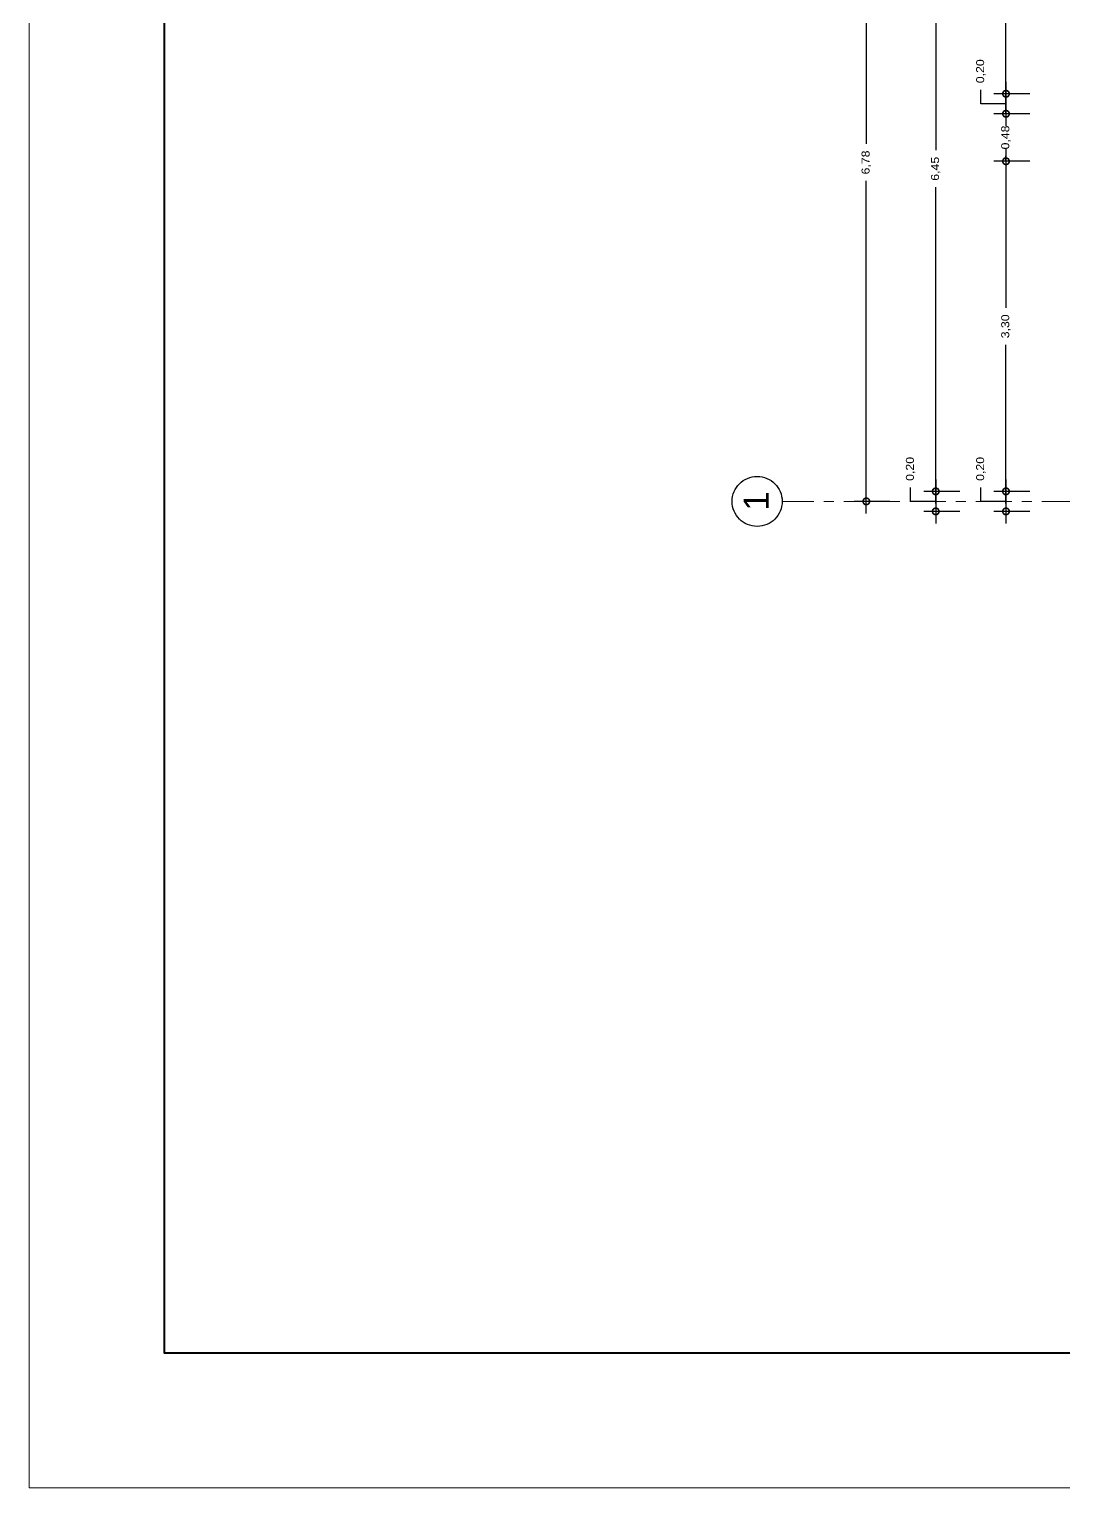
# Model space of a CAD drawing. Header units: millimetres. Extents: x -1459 to -1413, y -119 to 301.
# Drawn here: x -1459.03 to -1448.69, y -118.79 to -104.2 of the extents above; entities that cross this region are included whole.
import ezdxf

# ---------------------------------------------------------------- set-up
doc = ezdxf.new("R2010")
doc.units = ezdxf.units.MM
doc.linetypes.add('ACAD_ISO10W100', pattern=[18, 12, -3, 0, -3])
doc.layers.get('0').update_dxf_attribs({"lineweight": 0})
doc.layers.get('Defpoints').update_dxf_attribs({"lineweight": 5})
for name, color, linetype, lineweight in [('COTAS', 190, 'Continuous', 9), ('EJES', 2, 'ACAD_ISO10W100', 13), ('ROTULO', 7, 'Continuous', 5)]:
    doc.layers.add(name, color=color, linetype=linetype, lineweight=lineweight)
doc.styles.add('ARIAL DERECHO', font='arial.ttf', dxfattribs={"width": 1.1})
doc.styles.add('arial normal', font='arial.ttf', dxfattribs={"height": 0.25})
doc.dimstyles.new('COTAS 50 OK', dxfattribs={"dimtxt": 0.08, "dimasz": 0.13, "dimexe": 0.12, "dimexo": 0.2, "dimgap": 0.07, "dimtad": 0, "dimtih": 1, "dimtoh": 1, "dimzin": 0, "dimtxsty": 'ARIAL DERECHO', "dimblk": 'DOTSMALL', "dimcen": 0.15, "dimdle": 0.12, "dimadec": 0, "dimazin": 0, "dimtfac": 1, "dimtmove": 1, "dimatfit": 3, "dimfxl": 1, "dimtzin": 0, "dimarcsym": 0})

# ---------------------------------------------------------------- blocks, each defined once
blk = doc.blocks.new('_DotSmall')
at = {"color": 0, "linetype": 'ByBlock', "const_width": 0.5}
blk.add_lwpolyline([(-0.0625, 0, 1), (0.0625, 0, 1)], format="xyb", close=True, dxfattribs=at)
blk = doc.blocks.new('*D38')
at = {"layer": 'COTAS', "color": 0, "lineweight": -2}
for p, q in [((-1449.266, -108.705), (-1449.266, -109.145)), ((-1449.517, -108.925), (-1449.517, -108.785)), ((-1449.028, -108.825), (-1449.386, -108.825)), ((-1449.266, -108.925), (-1449.517, -108.925)), ((-1449.028, -109.025), (-1449.386, -109.025))]:
    blk.add_line(p, q, dxfattribs=at)
at = {"layer": 'Defpoints', "color": 0}
for p in [(-1448.828, -108.825), (-1449.266, -109.025), (-1448.828, -109.025)]:
    blk.add_point(p, dxfattribs=at)
at = {"layer": 'COTAS', "color": 0, "lineweight": -2, "xscale": 0.13, "yscale": 0.13, "zscale": 0.13}
for p, rotation in [((-1449.266, -108.825), 90), ((-1449.266, -109.025), 270)]:
    blk.add_blockref('_DotSmall', p, dxfattribs=dict(at, rotation=rotation))
at = {"layer": 'COTAS', "color": 0, "insert": (-1449.517, -108.6), "char_height": 0.08, "attachment_point": 5, "rotation": 90, "style": 'ARIAL DERECHO'}
blk.add_mtext('0,20', dxfattribs=at)
blk = doc.blocks.new('*D39')
at = {"layer": 'COTAS', "color": 0, "lineweight": -2}
for p, q in [((-1449.266, -105.05), (-1449.266, -104.92)), ((-1449.028, -105.05), (-1449.386, -105.05)), ((-1449.266, -105.05), (-1449.266, -105.103)), ((-1449.028, -105.525), (-1449.386, -105.525)), ((-1449.266, -105.525), (-1449.266, -105.471)), ((-1449.266, -105.525), (-1449.266, -105.655))]:
    blk.add_line(p, q, dxfattribs=at)
at = {"layer": 'Defpoints', "color": 0}
for p in [(-1449.266, -105.05), (-1448.828, -105.05), (-1448.828, -105.525)]:
    blk.add_point(p, dxfattribs=at)
at = {"layer": 'COTAS', "color": 0, "lineweight": -2, "xscale": 0.13, "yscale": 0.13, "zscale": 0.13}
for p, rotation in [((-1449.266, -105.05), 270), ((-1449.266, -105.525), 90)]:
    blk.add_blockref('_DotSmall', p, dxfattribs=dict(at, rotation=rotation))
at = {"layer": 'COTAS', "color": 0, "insert": (-1449.266, -105.287), "char_height": 0.08, "attachment_point": 5, "rotation": 90, "style": 'ARIAL DERECHO'}
blk.add_mtext('0,48', dxfattribs=at)
blk = doc.blocks.new('*D41')
at = {"layer": 'COTAS', "color": 0, "lineweight": -2}
for p, q in [((-1449.266, -105.405), (-1449.266, -106.99)), ((-1449.028, -105.525), (-1449.386, -105.525)), ((-1449.266, -108.945), (-1449.266, -107.359)), ((-1449.028, -108.825), (-1449.386, -108.825))]:
    blk.add_line(p, q, dxfattribs=at)
at = {"layer": 'Defpoints', "color": 0}
for p in [(-1448.828, -105.525), (-1449.266, -108.825), (-1448.828, -108.825)]:
    blk.add_point(p, dxfattribs=at)
at = {"layer": 'COTAS', "color": 0, "lineweight": -2, "xscale": 0.13, "yscale": 0.13, "zscale": 0.13}
for p, rotation in [((-1449.266, -105.525), 90), ((-1449.266, -108.825), 270)]:
    blk.add_blockref('_DotSmall', p, dxfattribs=dict(at, rotation=rotation))
at = {"layer": 'COTAS', "color": 0, "insert": (-1449.266, -107.175), "char_height": 0.08, "attachment_point": 5, "rotation": 90, "style": 'ARIAL DERECHO'}
blk.add_mtext('3,30', dxfattribs=at)
blk = doc.blocks.new('*D50')
at = {"layer": 'COTAS', "color": 0, "lineweight": -2}
for p, q in [((-1449.968, -108.705), (-1449.968, -109.145)), ((-1450.219, -108.925), (-1450.219, -108.785)), ((-1449.728, -108.825), (-1450.088, -108.825)), ((-1449.968, -108.925), (-1450.219, -108.925)), ((-1449.728, -109.025), (-1450.088, -109.025))]:
    blk.add_line(p, q, dxfattribs=at)
at = {"layer": 'Defpoints', "color": 0}
for p in [(-1449.528, -108.825), (-1449.968, -109.025), (-1449.528, -109.025)]:
    blk.add_point(p, dxfattribs=at)
at = {"layer": 'COTAS', "color": 0, "lineweight": -2, "xscale": 0.13, "yscale": 0.13, "zscale": 0.13}
for p, rotation in [((-1449.968, -108.825), 90), ((-1449.968, -109.025), 270)]:
    blk.add_blockref('_DotSmall', p, dxfattribs=dict(at, rotation=rotation))
at = {"layer": 'COTAS', "color": 0, "insert": (-1450.219, -108.6), "char_height": 0.08, "attachment_point": 5, "rotation": 90, "style": 'ARIAL DERECHO'}
blk.add_mtext('0,20', dxfattribs=at)
blk = doc.blocks.new('*D88')
at = {"layer": 'COTAS', "color": 0, "lineweight": -2}
for p, q in [((-1449.968, -102.255), (-1449.968, -105.415)), ((-1449.728, -102.375), (-1450.088, -102.375)), ((-1449.968, -108.945), (-1449.968, -105.784)), ((-1449.728, -108.825), (-1450.088, -108.825))]:
    blk.add_line(p, q, dxfattribs=at)
at = {"layer": 'Defpoints', "color": 0}
for p in [(-1449.528, -102.375), (-1449.968, -108.825), (-1449.528, -108.825)]:
    blk.add_point(p, dxfattribs=at)
at = {"layer": 'COTAS', "color": 0, "lineweight": -2, "xscale": 0.13, "yscale": 0.13, "zscale": 0.13}
for p, rotation in [((-1449.968, -102.375), 90), ((-1449.968, -108.825), 270)]:
    blk.add_blockref('_DotSmall', p, dxfattribs=dict(at, rotation=rotation))
at = {"layer": 'COTAS', "color": 0, "insert": (-1449.968, -105.6), "char_height": 0.08, "attachment_point": 5, "rotation": 90, "style": 'ARIAL DERECHO'}
blk.add_mtext('6,45', dxfattribs=at)
blk = doc.blocks.new('*D90')
at = {"layer": 'COTAS', "color": 0, "lineweight": -2}
for p, q in [((-1450.662, -102.03), (-1450.662, -105.352)), ((-1450.428, -102.15), (-1450.782, -102.15)), ((-1450.662, -109.045), (-1450.662, -105.722)), ((-1450.428, -108.925), (-1450.782, -108.925))]:
    blk.add_line(p, q, dxfattribs=at)
at = {"layer": 'Defpoints', "color": 0}
for p in [(-1450.228, -102.15), (-1450.662, -108.925), (-1450.228, -108.925)]:
    blk.add_point(p, dxfattribs=at)
at = {"layer": 'COTAS', "color": 0, "lineweight": -2, "xscale": 0.13, "yscale": 0.13, "zscale": 0.13}
for p, rotation in [((-1450.662, -102.15), 90), ((-1450.662, -108.925), 270)]:
    blk.add_blockref('_DotSmall', p, dxfattribs=dict(at, rotation=rotation))
at = {"layer": 'COTAS', "color": 0, "insert": (-1450.662, -105.537), "char_height": 0.08, "attachment_point": 5, "rotation": 90, "style": 'ARIAL DERECHO'}
blk.add_mtext('6,78', dxfattribs=at)
blk = doc.blocks.new('*D481')
at = {"layer": 'COTAS', "color": 0, "lineweight": -2}
for p, q in [((-1449.517, -104.95), (-1449.517, -104.81)), ((-1449.266, -104.73), (-1449.266, -105.17)), ((-1449.266, -104.95), (-1449.517, -104.95)), ((-1449.028, -104.85), (-1449.386, -104.85)), ((-1449.028, -105.05), (-1449.386, -105.05))]:
    blk.add_line(p, q, dxfattribs=at)
at = {"layer": 'Defpoints', "color": 0}
for p in [(-1448.828, -104.85), (-1449.266, -105.05), (-1448.828, -105.05)]:
    blk.add_point(p, dxfattribs=at)
at = {"layer": 'COTAS', "color": 0, "lineweight": -2, "xscale": 0.13, "yscale": 0.13, "zscale": 0.13}
for p, rotation in [((-1449.266, -104.85), 90), ((-1449.266, -105.05), 270)]:
    blk.add_blockref('_DotSmall', p, dxfattribs=dict(at, rotation=rotation))
at = {"layer": 'COTAS', "color": 0, "insert": (-1449.517, -104.625), "char_height": 0.08, "attachment_point": 5, "rotation": 90, "style": 'ARIAL DERECHO'}
blk.add_mtext('0,20', dxfattribs=at)
blk = doc.blocks.new('*D482')
at = {"layer": 'COTAS', "color": 0, "lineweight": -2}
for p, q in [((-1449.266, -102.255), (-1449.266, -103.427)), ((-1449.028, -102.375), (-1449.386, -102.375)), ((-1449.266, -104.97), (-1449.266, -103.797)), ((-1449.028, -104.85), (-1449.386, -104.85))]:
    blk.add_line(p, q, dxfattribs=at)
at = {"layer": 'Defpoints', "color": 0}
for p in [(-1449.266, -102.375), (-1448.828, -102.375), (-1448.828, -104.85)]:
    blk.add_point(p, dxfattribs=at)
at = {"layer": 'COTAS', "color": 0, "lineweight": -2, "xscale": 0.13, "yscale": 0.13, "zscale": 0.13}
for p, rotation in [((-1449.266, -102.375), 90), ((-1449.266, -104.85), 270)]:
    blk.add_blockref('_DotSmall', p, dxfattribs=dict(at, rotation=rotation))
at = {"layer": 'COTAS', "color": 0, "insert": (-1449.266, -103.612), "char_height": 0.08, "attachment_point": 5, "rotation": 90, "style": 'ARIAL DERECHO'}
blk.add_mtext('2,48', dxfattribs=at)

msp = doc.modelspace()

# ---------------------------------------------------------------- linework, layer by layer
at = {"layer": 'EJES', "ltscale": 0.03}
msp.add_line((-1427.428, -108.925), (-1451.503, -108.925), dxfattribs=at)
at = {"layer": 'EJES', "lineweight": 30}
msp.add_circle((-1451.753, -108.925), 0.25, dxfattribs=at)
at = {"layer": 'ROTULO'}
msp.add_lwpolyline([(-1413.278, -118.786), (-1413.278, -54.286), (-1459.028, -54.286), (-1459.028, -118.786)], close=True, dxfattribs=at)
at = {"layer": 'ROTULO', "lineweight": 40}
msp.add_lwpolyline([(-1414.628, -117.436), (-1414.628, -55.636), (-1457.678, -55.636), (-1457.678, -117.436)], close=True, dxfattribs=at)

# ---------------------------------------------------------------- texts
at = {"layer": 'EJES', "linetype": 'Continuous', "insert": (-1451.763, -108.921), "char_height": 0.25, "width": 0.309, "attachment_point": 5, "rotation": 90, "style": 'arial normal'}
msp.add_mtext('1', dxfattribs=at)

# ---------------------------------------------------------------- dimensions: what is measured, and where the dimension line sits
at = {"layer": 'COTAS'}
dim = msp.add_aligned_dim(p1=(-1450.228038982, -102.149520554), p2=(-1450.228038982, -108.924520554), distance=-0.43428305, dimstyle='COTAS 50 OK', dxfattribs=at)
dim.commit()
dim.dimension.update_dxf_attribs({"geometry": '*D90', "text_midpoint": (-1450.662322032, -105.537020554)})
for base, p1, p2, picture, middle in [((-1449.968, -108.825), (-1449.528, -102.375), (-1449.528, -108.825), '*D88', (-1449.968, -105.6)), ((-1449.266109401, -102.374520554), (-1448.828038982, -104.849520554), (-1448.828038982, -102.374520554), '*D482', (-1449.266109401, -103.612020554)), ((-1449.266, -105.05), (-1448.828, -104.85), (-1448.828, -105.05), '*D481', (-1449.517, -104.74)), ((-1449.266109401, -105.049520554), (-1448.828038982, -105.524520554), (-1448.828038982, -105.049520554), '*D39', (-1449.266109401, -105.287020554)), ((-1449.266, -108.825), (-1448.828, -105.525), (-1448.828, -108.825), '*D41', (-1449.266, -107.175)), ((-1449.968, -109.025), (-1449.528, -108.825), (-1449.528, -109.025), '*D50', (-1450.219, -108.715)), ((-1449.266, -109.025), (-1448.828, -108.825), (-1448.828, -109.025), '*D38', (-1449.517, -108.715))]:
    dim = msp.add_linear_dim(base=base, p1=p1, p2=p2, angle=90, dimstyle='COTAS 50 OK', dxfattribs=at)
    dim.commit()
    dim.dimension.update_dxf_attribs({"geometry": picture, "text_midpoint": middle})

doc.saveas('drawing.dxf')
